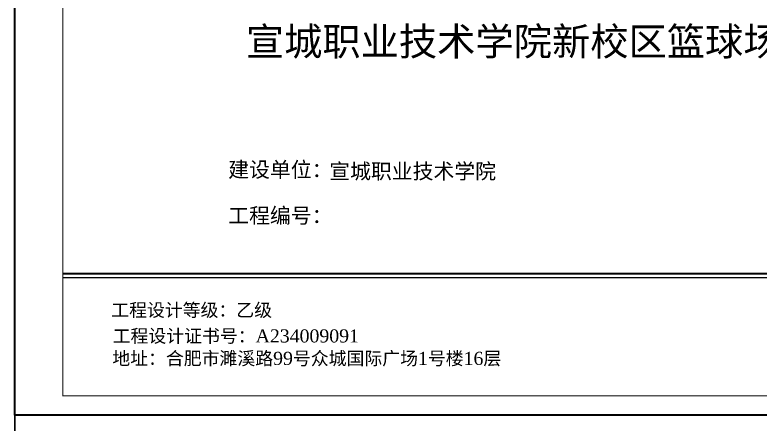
# Model space of a CAD drawing. Extents: x 962303 to 1579583, y -174742 to 224716.
# Drawn here: x 1334333 to 1373279, y 181783 to 203172 of the extents above; entities that cross this region are included whole.
import ezdxf

# ---------------------------------------------------------------- set-up
doc = ezdxf.new("R2010")
doc.units = 0
doc.header["$LTSCALE"] = 1000
doc.header["$MEASUREMENT"] = 0
for name, color, linetype in [('BORDER', 7, 'Continuous'), ('PUB_TEXT', 7, 'Continuous'), ('PUB_TITLE', 4, 'Continuous')]:
    doc.layers.add(name, color=color, linetype=linetype)
doc.styles.add('-黑体', font='simhei.ttf', dxfattribs={"width": 0.7})
doc.styles.add('GHF', font='times.ttf')

msp = doc.modelspace()

# ---------------------------------------------------------------- linework, layer by layer
at = {"lineweight": 35}
msp.add_line((1336833.3, 189649.9), (1392733.3, 189649.9), dxfattribs=at)
at = {"lineweight": 20}
msp.add_line((1336833.3, 189439.9), (1392733.3, 189439.9), dxfattribs=at)
at = {"layer": 'BORDER', "color": 4, "lineweight": 30}
msp.add_lwpolyline([(1334333.3, 182258.1), (1334333.3, 224258.1), (1393733.3, 224258.1), (1393733.3, 182258.1)], close=True, dxfattribs=at)
at = {"layer": 'BORDER', "color": 4, "const_width": 50}
msp.add_lwpolyline([(1336833.3, 183258.1), (1336833.3, 223258.1), (1392733.3, 223258.1), (1392733.3, 183258.1)], close=True, dxfattribs=at)
at = {"layer": 'PUB_TITLE'}
msp.add_lwpolyline([(1334333.3, 140258.1), (1334333.3, 182258.1), (1408633.3, 182258.1), (1408633.3, 140258.1)], close=True, dxfattribs=at)

# ---------------------------------------------------------------- texts
at = {"layer": 'PUB_TEXT'}
for s, height, style, p in [('宣城职业技术学院新校区篮球场改建项目', 1466.258, '-黑体', (1346401.2, 201049.2)), ('建设单位：', 798.75, 'GHF', (1345483.1, 194688)), ('宣城职业技术学院', 798.75, 'GHF', (1350760.8, 194602.8)), ('工程编号：', 798.75, 'GHF', (1345483.1, 192286)), ('工程设计等级：乙级', 684.64, 'GHF', (1339367.7, 187402.4)), ('工程设计证书号：A234009091', 684.645, 'GHF', (1339443.2, 186050.3)), ('地址：合肥市濉溪路99号众城国际广场1号楼16层', 684.645, 'GHF', (1339423.7, 184877.4))]:
    msp.add_text(s, height=height, dxfattribs=dict(at, style=style)).set_placement(p)

doc.saveas('drawing.dxf')
